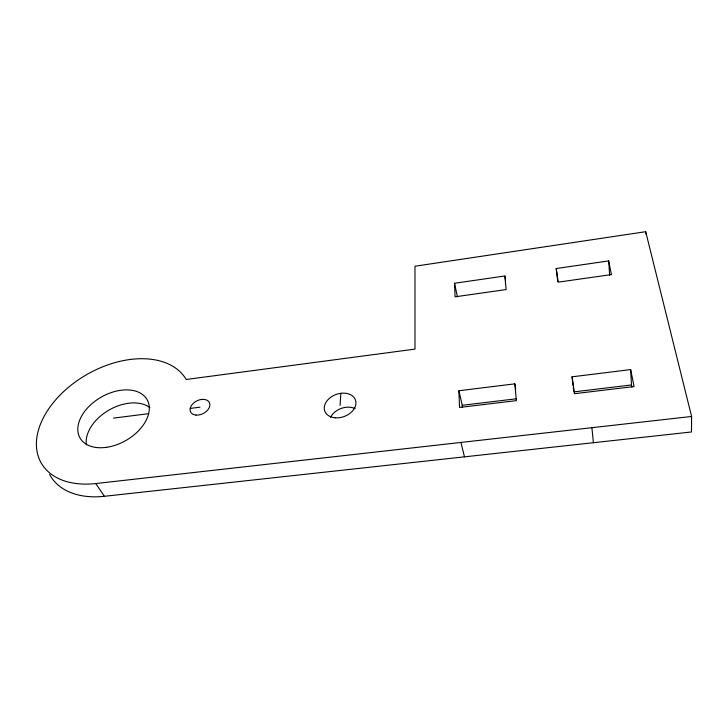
<?xml version="1.0" encoding="UTF-8"?>
<svg xmlns="http://www.w3.org/2000/svg" width="728" height="728" viewBox="0 0 728 728"><rect width="100%" height="100%" fill="white"/><g stroke="black" fill="none" stroke-linecap="round" stroke-linejoin="round"><path stroke-width="1.09" d="M104.368 496.296L95.787 483.547A83.665 54.1 -29.8 0 1 55.71 399.79A83.665 54.1 -29.8 0 1 186.195 379.479L414.987 349.112L414.987 266.221L645.69 231.704L691.6 416.471L691.491 431.968L104.368 496.296A82.501 54.181 -30.1 0 1 49.613 474.419M340.058 405.369L340.877 393.302M504.859 275.985L506.115 289.562L455.073 296.824L454.527 283.274L504.859 275.985L505.56 280.216M556.228 268.532L608.663 260.924L611.429 274.583L558.221 282.155L556.228 268.532L557.748 281.454M113.486 418.118L148.649 413.668M190.19 408.417L199.963 407.189M514.823 383.856L516.38 400.646L459.541 407.443L458.868 390.745L514.823 383.856L515.743 389.143M572.072 376.813L630.648 369.596L634.07 386.559L574.538 393.684L572.072 376.813L573.054 385.431M458.868 390.745L462.253 405.278L516.279 398.798M573.8 391.892L631.485 384.966L631.904 387.078M95.787 483.547L691.6 416.471M460.951 442.442L464.464 456.838M454.527 283.274L457.421 296.815M573.309 387.578L573.673 390.809M591.91 427.691L593.402 442.715M608.663 260.924L609.655 275.166M630.648 369.596L631.485 384.966M462.253 405.278L462.353 407.507M645.69 231.704L645.763 233.916M86.359 444.835A38.102 24.998 -30.1 0 1 108.608 410.292A38.102 24.998 -30.1 0 1 149.859 407.598M330.676 417.226A16.052 11.739 -19.9 0 1 355.137 408.617M106.725 447.292A38.639 24.961 -29.8 0 0 147.356 400.118A38.639 24.961 -29.8 0 0 86.568 409.036A38.639 24.961 -29.8 0 0 106.725 447.292M196.032 415.087A10.492 7.089 -26.6 0 0 209.81 403.967A10.492 7.089 -26.6 0 0 194.058 402.648A10.492 7.089 -26.6 0 0 196.032 415.087M335.381 417.808A16.298 11.739 -19.9 0 0 355.555 400.327A16.298 11.739 -19.9 0 0 329.375 398.362A16.298 11.739 -19.9 0 0 335.381 417.808"/></g></svg>
